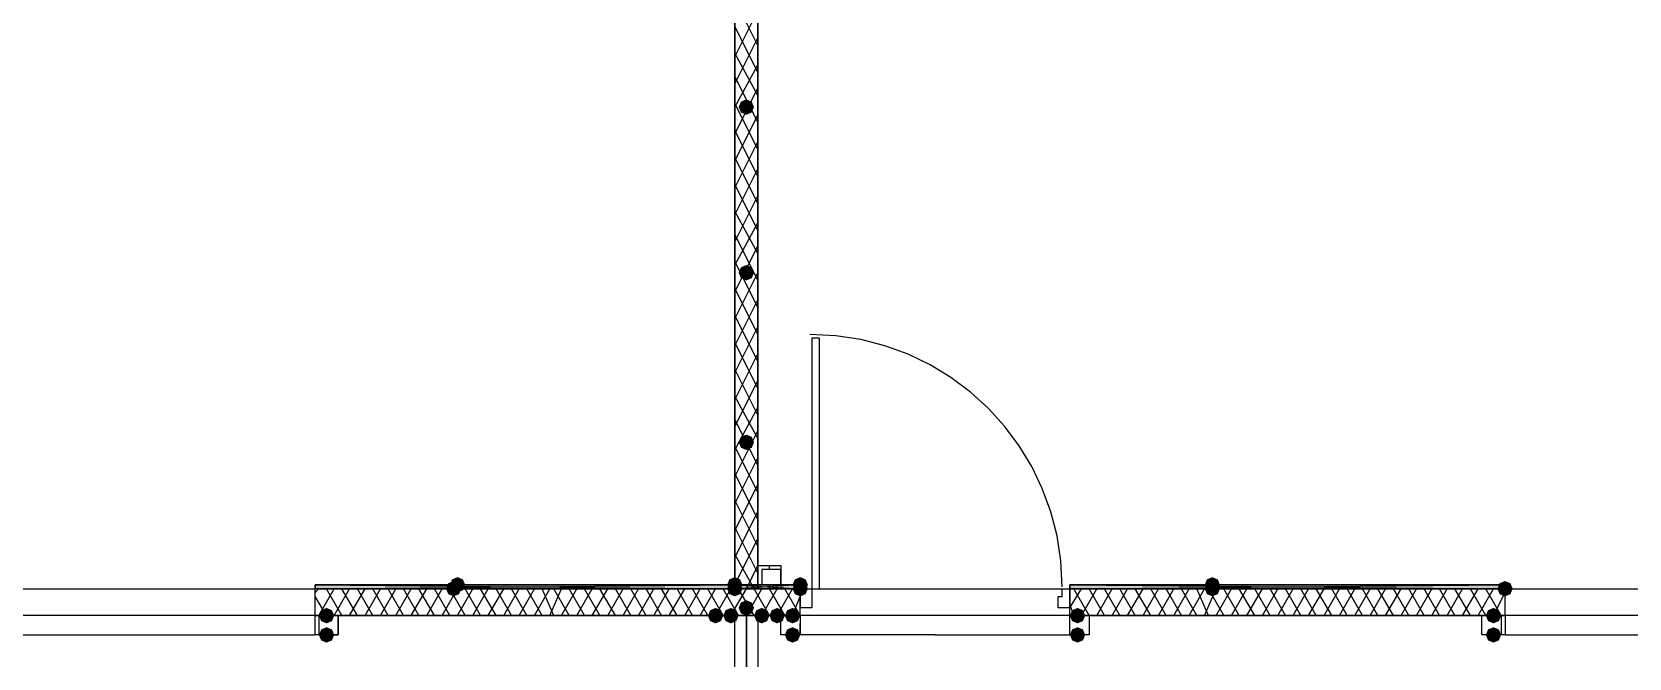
# Model space of a CAD drawing. Header units: millimetres. Extents: x 0 to 420, y 0 to 297.
# Drawn here: x 334.67 to 352.22, y 186.94 to 193.82 of the extents above; entities that cross this region are included whole.
import ezdxf

# ---------------------------------------------------------------- set-up
doc = ezdxf.new("R2010")
doc.units = ezdxf.units.MM
doc.layers.get('0').update_dxf_attribs({"linetype": 'CONTINUOUS'})

msp = doc.modelspace()

# ---------------------------------------------------------------- hatches: boundary and pattern name
at = {"true_color": 0x000007}
for points in [[(342.603667, 192.997667), (342.578796, 192.937871), (342.519, 192.913), (342.459204, 192.937871), (342.434333, 192.997667), (342.459204, 193.057462), (342.519, 193.082333), (342.578796, 193.057463)], [(342.603667, 191.177333), (342.578796, 191.117537), (342.519, 191.092667), (342.459204, 191.117537), (342.434333, 191.177333), (342.459204, 191.237129), (342.519, 191.262), (342.578796, 191.237129)], [(342.603667, 189.314667), (342.578796, 189.254871), (342.519, 189.23), (342.459204, 189.254871), (342.434333, 189.314667), (342.459204, 189.374462), (342.519, 189.399333), (342.578796, 189.374463)], [(342.603667, 187.494333), (342.578796, 187.434537), (342.519, 187.409667), (342.459204, 187.434537), (342.434333, 187.494333), (342.459204, 187.554129), (342.519, 187.579), (342.578796, 187.554129)], [(337.989333, 187.409667), (337.964462, 187.349871), (337.904667, 187.325), (337.844871, 187.349871), (337.82, 187.409667), (337.844871, 187.469462), (337.904667, 187.494333), (337.964462, 187.469463)], [(342.265, 187.409667), (342.240129, 187.349871), (342.180333, 187.325), (342.120538, 187.349871), (342.095667, 187.409667), (342.120537, 187.469462), (342.180333, 187.494333), (342.240129, 187.469463)], [(342.434333, 187.409667), (342.409462, 187.349871), (342.349667, 187.325), (342.289871, 187.349871), (342.265, 187.409667), (342.289871, 187.469462), (342.349667, 187.494333), (342.409462, 187.469463)], [(342.773, 187.409667), (342.748129, 187.349871), (342.688333, 187.325), (342.628537, 187.349871), (342.603667, 187.409667), (342.628537, 187.469462), (342.688333, 187.494333), (342.748129, 187.469463)], [(342.942333, 187.409667), (342.917462, 187.349871), (342.857667, 187.325), (342.797871, 187.349871), (342.773, 187.409667), (342.797871, 187.469462), (342.857667, 187.494333), (342.917462, 187.469463)], [(343.111667, 187.409667), (343.086796, 187.349871), (343.027, 187.325), (342.967204, 187.349871), (342.942333, 187.409667), (342.967204, 187.469462), (343.027, 187.494333), (343.086796, 187.469463)], [(346.244333, 187.409667), (346.219462, 187.349871), (346.159667, 187.325), (346.099871, 187.349871), (346.075, 187.409667), (346.099871, 187.469462), (346.159667, 187.494333), (346.219462, 187.469463)], [(350.816333, 187.409667), (350.791462, 187.349871), (350.731667, 187.325), (350.671871, 187.349871), (350.647, 187.409667), (350.671871, 187.469462), (350.731667, 187.494333), (350.791462, 187.469463)], [(337.989333, 187.198), (337.964462, 187.138204), (337.904667, 187.113333), (337.844871, 187.138204), (337.82, 187.198), (337.844871, 187.257796), (337.904667, 187.282667), (337.964462, 187.257796)], [(343.111667, 187.198), (343.086796, 187.138204), (343.027, 187.113333), (342.967204, 187.138204), (342.942333, 187.198), (342.967204, 187.257796), (343.027, 187.282667), (343.086796, 187.257796)], [(346.244333, 187.198), (346.219462, 187.138204), (346.159667, 187.113333), (346.099871, 187.138204), (346.075, 187.198), (346.099871, 187.257796), (346.159667, 187.282667), (346.219462, 187.257796)], [(350.816333, 187.198), (350.791462, 187.138204), (350.731667, 187.113333), (350.671871, 187.138204), (350.647, 187.198), (350.671871, 187.257796), (350.731667, 187.282667), (350.791462, 187.257796)]]:
    msp.add_hatch(color=0, dxfattribs=at).paths.add_polyline_path(points, flags=0)
h = msp.add_hatch(color=0, dxfattribs=at)
h.paths.add_polyline_path([(342.392, 187.748333), (337.777667, 187.748333), (342.392, 187.706)], flags=0)
h.paths.add_polyline_path([(337.777667, 187.748333), (342.392, 187.706), (337.777667, 187.706)], flags=0)
at = {"true_color": 0x0000fe}
for points in [[(339.386333, 187.706), (339.361463, 187.646204), (339.301667, 187.621333), (339.241871, 187.646204), (339.217, 187.706), (339.241871, 187.765796), (339.301667, 187.790667), (339.361462, 187.765796)], [(339.428667, 187.748333), (339.403796, 187.688537), (339.344, 187.663667), (339.284204, 187.688537), (339.259333, 187.748333), (339.284204, 187.808129), (339.344, 187.833), (339.403796, 187.808129)], [(342.476667, 187.748333), (342.451796, 187.688537), (342.392, 187.663667), (342.332204, 187.688537), (342.307333, 187.748333), (342.332204, 187.808129), (342.392, 187.833), (342.451796, 187.808129)], [(342.476667, 187.748333), (342.451796, 187.688537), (342.392, 187.663667), (342.332204, 187.688537), (342.307333, 187.748333), (342.332204, 187.808129), (342.392, 187.833), (342.451796, 187.808129)], [(342.476667, 187.706), (342.451796, 187.646204), (342.392, 187.621333), (342.332204, 187.646204), (342.307333, 187.706), (342.332204, 187.765796), (342.392, 187.790667), (342.451796, 187.765796)], [(342.476667, 187.706), (342.451796, 187.646204), (342.392, 187.621333), (342.332204, 187.646204), (342.307333, 187.706), (342.332204, 187.765796), (342.392, 187.790667), (342.451796, 187.765796)], [(342.476667, 187.706), (342.451796, 187.646204), (342.392, 187.621333), (342.332204, 187.646204), (342.307333, 187.706), (342.332204, 187.765796), (342.392, 187.790667), (342.451796, 187.765796)], [(343.196333, 187.748333), (343.171462, 187.688537), (343.111667, 187.663667), (343.051871, 187.688537), (343.027, 187.748333), (343.051871, 187.808129), (343.111667, 187.833), (343.171462, 187.808129)], [(343.196333, 187.706), (343.171462, 187.646204), (343.111667, 187.621333), (343.051871, 187.646204), (343.027, 187.706), (343.051871, 187.765796), (343.111667, 187.790667), (343.171462, 187.765796)], [(347.726, 187.748333), (347.701129, 187.688537), (347.641333, 187.663667), (347.581537, 187.688537), (347.556667, 187.748333), (347.581537, 187.808129), (347.641333, 187.833), (347.701129, 187.808129)], [(347.726, 187.706), (347.701129, 187.646204), (347.641333, 187.621333), (347.581537, 187.646204), (347.556667, 187.706), (347.581537, 187.765796), (347.641333, 187.790667), (347.701129, 187.765796)], [(350.943333, 187.706), (350.918462, 187.646204), (350.858667, 187.621333), (350.798871, 187.646204), (350.774, 187.706), (350.798871, 187.765796), (350.858667, 187.790667), (350.918462, 187.765796)], [(350.943333, 187.706), (350.918462, 187.646204), (350.858667, 187.621333), (350.798871, 187.646204), (350.774, 187.706), (350.798871, 187.765796), (350.858667, 187.790667), (350.918462, 187.765796)]]:
    msp.add_hatch(color=0, dxfattribs=at).paths.add_polyline_path(points, flags=0)
at = {"true_color": 0x000007}
h = msp.add_hatch(color=0, dxfattribs=at)
h.paths.add_polyline_path([(343.111667, 187.748333), (342.392, 187.748333), (343.111667, 187.706)], flags=0)
h.paths.add_polyline_path([(342.392, 187.748333), (343.111667, 187.706), (342.392, 187.706)], flags=0)
h = msp.add_hatch(color=0, dxfattribs=at)
h.paths.add_polyline_path([(350.858667, 187.748333), (346.075, 187.748333), (350.858667, 187.706)], flags=0)
h.paths.add_polyline_path([(346.075, 187.748333), (350.858667, 187.706), (346.075, 187.706)], flags=0)

# ---------------------------------------------------------------- linework, layer by layer
at = {"color": 0, "true_color": 0x000007}
for points in [[(342.392, 187.706), (342.392, 222.207667), (325.289333, 222.207667), (325.289333, 187.706)], [(342.646, 187.706), (359.748667, 187.706), (359.748667, 222.207667), (342.646, 222.207667)], [(343.238667, 190.457667), (343.238667, 187.706), (343.323333, 187.706), (343.323333, 190.457667)], [(342.9, 187.706), (342.646, 187.706), (342.646, 187.96), (342.9, 187.96)], [(342.9, 187.748333), (342.9, 187.917667), (342.688333, 187.917667), (342.688333, 187.748333)], [(342.392, 187.748333), (337.777667, 187.748333), (342.392, 187.706)], [(337.777667, 187.748333), (342.392, 187.706), (337.777667, 187.706)], [(337.777667, 187.706), (337.777667, 187.748333), (342.392, 187.748333), (342.392, 187.706), (337.777667, 187.706), (342.392, 187.706), (342.392, 187.748333), (337.777667, 187.748333)], [(343.111667, 187.748333), (342.392, 187.748333), (343.111667, 187.706)], [(342.392, 187.748333), (343.111667, 187.706), (342.392, 187.706)], [(343.111667, 187.748333), (342.392, 187.748333), (342.392, 187.706), (343.111667, 187.706)], [(343.111667, 187.748333), (342.392, 187.748333), (342.392, 187.706), (343.111667, 187.706)], [(343.111667, 187.494333), (343.111667, 187.706), (343.238667, 187.706), (343.238667, 187.621333), (343.238667, 187.494333)], [(343.111667, 187.706), (343.111667, 187.494333)], [(345.948, 187.494333), (345.948, 187.621333), (345.990333, 187.621333), (345.990333, 187.706), (346.075, 187.706), (346.075, 187.494333)], [(350.858667, 187.748333), (346.075, 187.748333), (350.858667, 187.706)], [(346.075, 187.748333), (350.858667, 187.706), (346.075, 187.706)], [(346.075, 187.706), (346.075, 187.748333), (350.858667, 187.748333), (350.858667, 187.706), (346.075, 187.706), (350.858667, 187.706), (350.858667, 187.748333), (346.075, 187.748333)], [(346.075, 187.706), (346.075, 187.494333)], [(325.289333, 187.409667), (325.289333, 176.276), (342.392, 176.276), (342.392, 187.409667)], [(337.777667, 187.409667), (338.031667, 187.409667), (338.031667, 187.198), (337.777667, 187.198)], [(337.82, 187.409667), (337.82, 187.198), (338.031667, 187.198), (338.031667, 187.409667)], [(342.9, 186.69), (342.180333, 186.69), (342.180333, 186.732333), (342.519, 186.732333), (342.519, 187.409667), (342.180333, 187.409667), (342.9, 187.409667), (342.519, 187.409667), (342.519, 186.732333), (342.9, 186.732333)], [(359.748667, 187.409667), (342.646, 187.409667), (342.646, 176.276), (359.748667, 176.276)], [(346.286667, 187.198), (346.075, 187.198), (346.075, 187.409667), (346.286667, 187.409667), (346.286667, 187.198), (346.075, 187.198), (346.075, 187.409667), (346.286667, 187.409667)], [(350.604667, 187.409667), (350.816333, 187.409667), (350.816333, 187.198), (350.604667, 187.198), (350.604667, 187.409667), (350.858667, 187.409667), (350.858667, 187.198), (350.604667, 187.198)]]:
    msp.add_lwpolyline(points, close=True, dxfattribs=at)
for points in [[(342.646, 187.706), (342.646, 204.089), (342.392, 204.089), (342.392, 187.706)], [(342.646, 193.675), (342.392, 194.183)], [(342.392, 193.548), (342.646, 194.056)], [(342.646, 193.378667), (342.392, 193.886667)], [(342.392, 193.251667), (342.646, 193.759667)], [(342.646, 193.124667), (342.392, 193.590333)], [(342.392, 192.997667), (342.646, 193.463333)], [(342.646, 192.828333), (342.392, 193.336333)], [(342.392, 192.701333), (342.646, 193.209333)], [(342.646, 192.532), (342.392, 193.04)], [(342.392, 192.405), (342.646, 192.913)], [(342.646, 192.235667), (342.392, 192.743667)], [(342.392, 192.108667), (342.646, 192.616667)], [(342.646, 191.939333), (342.392, 192.447333)], [(342.392, 191.812333), (342.646, 192.320333)], [(342.646, 191.643), (342.392, 192.151)], [(342.392, 191.516), (342.646, 192.024)], [(342.646, 191.389), (342.392, 191.854667)], [(342.392, 191.262), (342.646, 191.727667)], [(342.646, 191.092667), (342.392, 191.600667)], [(342.392, 190.965667), (342.646, 191.473667)], [(342.646, 190.796333), (342.392, 191.304333)], [(342.392, 190.669333), (342.646, 191.177333)], [(342.646, 190.5), (342.392, 191.008)], [(342.392, 190.373), (342.646, 190.881)], [(342.646, 190.203667), (342.392, 190.711667)], [(342.392, 190.076667), (342.646, 190.584667)], [(345.990333, 187.727167), (345.976018, 188.010673), (345.933999, 188.285989), (345.865672, 188.551722), (345.77243, 188.806479), (345.655667, 189.048864), (345.516777, 189.277484), (345.357153, 189.490946), (345.178189, 189.687856), (344.981279, 189.86682), (344.767817, 190.026444), (344.539197, 190.165334), (344.296812, 190.282097), (344.042056, 190.375339), (343.776323, 190.443666), (343.501006, 190.485684), (343.2175, 190.5)], [(342.646, 189.907333), (342.392, 190.415333)], [(342.392, 189.780333), (342.646, 190.288333)], [(342.646, 189.611), (342.392, 190.119)], [(342.392, 189.484), (342.646, 189.992)], [(342.646, 189.357), (342.392, 189.822667)], [(342.392, 189.23), (342.646, 189.695667)], [(342.646, 189.060667), (342.392, 189.568667)], [(342.392, 188.933667), (342.646, 189.441667)], [(342.646, 188.764333), (342.392, 189.272333)], [(342.392, 188.637333), (342.646, 189.145333)], [(342.646, 188.468), (342.392, 188.976)], [(342.392, 188.341), (342.646, 188.849)], [(342.646, 188.171667), (342.392, 188.679667)], [(342.392, 188.044667), (342.646, 188.552667)], [(342.646, 187.875333), (342.392, 188.383333)], [(342.392, 187.748333), (342.646, 188.256333)], [(342.603667, 187.706), (342.392, 188.087)], [(342.519, 187.706), (342.646, 187.96)], [(342.773, 187.917667), (342.773, 187.96)], [(342.392, 187.706), (337.777667, 187.706), (342.392, 187.748333), (337.777667, 187.748333)], [(337.777667, 187.663667), (337.82, 187.706)], [(337.777667, 187.409667), (337.777667, 187.706)], [(337.777667, 187.409667), (337.777667, 187.706)], [(342.392, 187.706), (337.777667, 187.706)], [(337.82, 187.409667), (337.989333, 187.706)], [(338.074, 187.409667), (337.904667, 187.706)], [(337.989333, 187.409667), (338.158667, 187.706)], [(338.243333, 187.409667), (338.074, 187.706)], [(338.158667, 187.409667), (338.328, 187.706)], [(338.412667, 187.409667), (338.243333, 187.706)], [(338.328, 187.409667), (338.497333, 187.706)], [(338.582, 187.409667), (338.412667, 187.706)], [(338.497333, 187.409667), (338.666667, 187.706)], [(338.751333, 187.409667), (338.582, 187.706)], [(338.666667, 187.409667), (338.836, 187.706)], [(338.920667, 187.409667), (338.751333, 187.706)], [(338.836, 187.409667), (339.005333, 187.706)], [(339.09, 187.409667), (338.920667, 187.706)], [(339.005333, 187.409667), (339.174667, 187.706)], [(339.259333, 187.409667), (339.09, 187.706)], [(339.174667, 187.409667), (339.344, 187.706)], [(339.428667, 187.409667), (339.259333, 187.706)], [(339.344, 187.409667), (339.513333, 187.706)], [(339.598, 187.409667), (339.428667, 187.706)], [(339.513333, 187.409667), (339.682667, 187.706)], [(339.767333, 187.409667), (339.598, 187.706)], [(339.682667, 187.409667), (339.852, 187.706)], [(339.936667, 187.409667), (339.767333, 187.706)], [(339.852, 187.409667), (340.021333, 187.706)], [(340.106, 187.409667), (339.936667, 187.706)], [(340.021333, 187.409667), (340.190667, 187.706)], [(340.275333, 187.409667), (340.106, 187.706)], [(340.190667, 187.409667), (340.36, 187.706)], [(340.402333, 187.409667), (340.275333, 187.706)], [(340.36, 187.409667), (340.487, 187.706)], [(340.571667, 187.409667), (340.402333, 187.706)], [(340.487, 187.409667), (340.656333, 187.706)], [(340.741, 187.409667), (340.571667, 187.706)], [(340.656333, 187.409667), (340.825667, 187.706)], [(340.910333, 187.409667), (340.741, 187.706)], [(340.825667, 187.409667), (340.995, 187.706)], [(341.079667, 187.409667), (340.910333, 187.706)], [(340.995, 187.409667), (341.164333, 187.706)], [(341.249, 187.409667), (341.079667, 187.706)], [(341.164333, 187.409667), (341.333667, 187.706)], [(341.418333, 187.409667), (341.249, 187.706)], [(341.333667, 187.409667), (341.503, 187.706)], [(341.587667, 187.409667), (341.418333, 187.706)], [(341.503, 187.409667), (341.672333, 187.706)], [(341.757, 187.409667), (341.587667, 187.706)], [(341.672333, 187.409667), (341.841667, 187.706)], [(341.926333, 187.409667), (341.757, 187.706)], [(341.841667, 187.409667), (342.011, 187.706)], [(342.095667, 187.409667), (341.926333, 187.706)], [(342.011, 187.409667), (342.180333, 187.706)], [(342.265, 187.409667), (342.095667, 187.706)], [(342.180333, 187.409667), (342.349667, 187.706)], [(342.434333, 187.409667), (342.265, 187.706)], [(342.349667, 187.409667), (342.519, 187.706)], [(342.434333, 187.706), (342.392, 187.833)], [(343.111667, 187.748333), (342.392, 187.748333), (343.111667, 187.748333), (342.392, 187.706)], [(342.603667, 187.409667), (342.434333, 187.706)], [(342.519, 187.409667), (342.688333, 187.706)], [(342.773, 187.409667), (342.603667, 187.706)], [(343.111667, 187.706), (342.646, 187.706)], [(342.688333, 187.409667), (342.857667, 187.706)], [(342.773, 187.706), (342.773, 187.748333)], [(342.942333, 187.409667), (342.773, 187.706)], [(342.857667, 187.409667), (343.027, 187.706)], [(343.111667, 187.409667), (342.942333, 187.706)], [(343.111667, 187.663667), (343.111667, 187.706)], [(343.111667, 187.409667), (343.111667, 187.494333), (343.111667, 187.706)], [(350.858667, 187.706), (346.075, 187.706), (350.858667, 187.748333), (346.075, 187.748333)], [(346.075, 187.494333), (346.202, 187.706)], [(346.075, 187.409667), (346.075, 187.494333), (346.075, 187.706)], [(350.858667, 187.706), (346.075, 187.706)], [(346.286667, 187.409667), (346.117333, 187.706)], [(346.202, 187.409667), (346.371333, 187.706)], [(346.456, 187.409667), (346.286667, 187.706)], [(346.371333, 187.409667), (346.540667, 187.706)], [(346.625333, 187.409667), (346.456, 187.706)], [(346.540667, 187.409667), (346.71, 187.706)], [(346.794667, 187.409667), (346.625333, 187.706)], [(346.71, 187.409667), (346.879333, 187.706)], [(346.964, 187.409667), (346.794667, 187.706)], [(346.879333, 187.409667), (347.048667, 187.706)], [(347.133333, 187.409667), (346.964, 187.706)], [(347.048667, 187.409667), (347.218, 187.706)], [(347.302667, 187.409667), (347.133333, 187.706)], [(347.218, 187.409667), (347.387333, 187.706)], [(347.472, 187.409667), (347.302667, 187.706)], [(347.387333, 187.409667), (347.556667, 187.706)], [(347.599, 187.409667), (347.472, 187.706)], [(347.556667, 187.409667), (347.683667, 187.706)], [(347.768333, 187.409667), (347.599, 187.706)], [(347.683667, 187.409667), (347.853, 187.706)], [(347.937667, 187.409667), (347.768333, 187.706)], [(347.853, 187.409667), (348.022333, 187.706)], [(348.107, 187.409667), (347.937667, 187.706)], [(348.022333, 187.409667), (348.191667, 187.706)], [(348.276333, 187.409667), (348.107, 187.706)], [(348.191667, 187.409667), (348.361, 187.706)], [(348.445667, 187.409667), (348.276333, 187.706)], [(348.361, 187.409667), (348.530333, 187.706)], [(348.615, 187.409667), (348.445667, 187.706)], [(348.530333, 187.409667), (348.699667, 187.706)], [(348.784333, 187.409667), (348.615, 187.706)], [(348.699667, 187.409667), (348.869, 187.706)], [(348.953667, 187.409667), (348.784333, 187.706)], [(348.869, 187.409667), (349.038333, 187.706)], [(349.123, 187.409667), (348.953667, 187.706)], [(349.038333, 187.409667), (349.207667, 187.706)], [(349.292333, 187.409667), (349.123, 187.706)], [(349.207667, 187.409667), (349.377, 187.706)], [(349.461667, 187.409667), (349.292333, 187.706)], [(349.377, 187.409667), (349.546333, 187.706)], [(349.631, 187.409667), (349.461667, 187.706)], [(349.546333, 187.409667), (349.715667, 187.706)], [(349.800333, 187.409667), (349.631, 187.706)], [(349.715667, 187.409667), (349.885, 187.706)], [(349.969667, 187.409667), (349.800333, 187.706)], [(349.885, 187.409667), (350.054333, 187.706)], [(350.139, 187.409667), (349.969667, 187.706)], [(350.054333, 187.409667), (350.223667, 187.706)], [(350.308333, 187.409667), (350.139, 187.706)], [(350.223667, 187.409667), (350.393, 187.706)], [(350.477667, 187.409667), (350.308333, 187.706)], [(350.393, 187.409667), (350.562333, 187.706)], [(350.647, 187.409667), (350.477667, 187.706)], [(350.562333, 187.409667), (350.731667, 187.706)], [(350.816333, 187.409667), (350.647, 187.706)], [(350.858667, 187.663667), (350.816333, 187.706)], [(350.858667, 187.409667), (350.858667, 187.706)], [(350.858667, 187.409667), (350.858667, 187.706)], [(337.904667, 187.409667), (337.777667, 187.621333)], [(343.027, 187.409667), (343.111667, 187.621333)], [(346.117333, 187.409667), (346.075, 187.536667)], [(350.731667, 187.409667), (350.858667, 187.663667)], [(335.618667, 187.409667), (333.459667, 187.409667), (333.459667, 187.325)], [(333.459667, 187.325), (333.459667, 187.198), (335.618667, 187.198)], [(337.777667, 187.325), (337.777667, 187.409667), (335.618667, 187.409667)], [(335.618667, 187.198), (337.777667, 187.198), (337.777667, 187.325)], [(337.777667, 187.409667), (343.111667, 187.409667)], [(342.519, 186.69), (342.519, 187.409667)], [(344.593333, 187.198), (343.111667, 187.198), (342.9, 187.198), (342.9, 187.409667), (343.111667, 187.409667), (343.111667, 187.198), (342.9, 187.198), (342.9, 187.409667), (343.111667, 187.409667), (343.111667, 187.198), (343.111667, 187.325)], [(343.111667, 187.409667), (343.111667, 187.494333)], [(344.593333, 187.409667), (343.111667, 187.409667), (343.111667, 187.325)], [(346.075, 187.325), (346.075, 187.409667), (344.593333, 187.409667)], [(344.593333, 187.198), (346.075, 187.198), (346.075, 187.325)], [(346.075, 187.409667), (346.075, 187.494333)], [(346.075, 187.409667), (350.858667, 187.409667)], [(353.017667, 187.409667), (350.858667, 187.409667), (350.858667, 187.325)], [(350.858667, 187.325), (350.858667, 187.198), (353.017667, 187.198)]]:
    msp.add_lwpolyline(points, dxfattribs=at)

doc.saveas('drawing.dxf')
